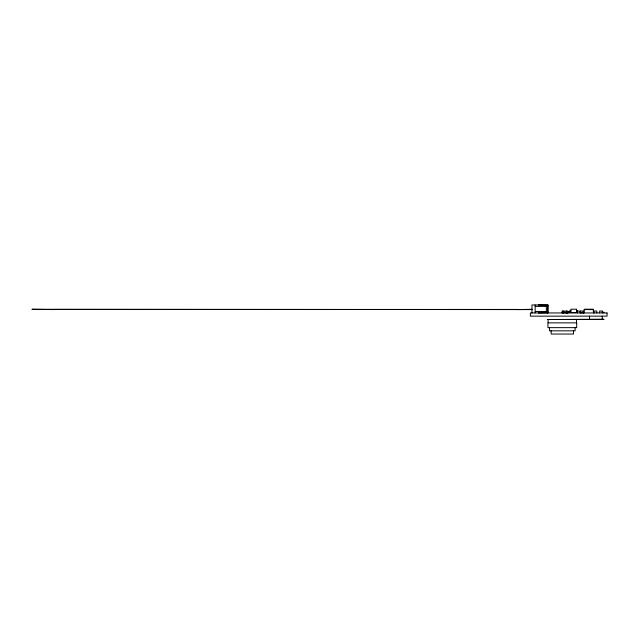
<?xml version="1.0" encoding="UTF-8"?>
<svg xmlns="http://www.w3.org/2000/svg" width="639" height="639" viewBox="0 0 639 639"><rect width="100%" height="100%" fill="white"/><g stroke="black" fill="none" stroke-linecap="round" stroke-linejoin="round"><path stroke-width="0.96" d="M584.134 312.95L584.373 309.212L593.248 309.212L593.479 312.95M568.063 312.95L570.867 311.081M547.942 305.123L538.357 304.963M535.163 306.401L547.783 306.401M531.967 309.276L517.59 309.596M54.315 309.436L517.59 309.436M532.175 309.596L31.95 309.276L54.315 309.596M584.134 309.588L593.479 309.588M570.867 310.706L569.932 310.706L567.128 312.95M576.474 310.754L577.408 310.754M535.163 311.512L547.783 311.512M562.136 312.199L567.744 312.199M601.986 312.167L603.855 312.167L603.855 312.91M547.942 312.791L538.357 312.95M563.263 312.791L566.625 312.791M580.212 312.791L583.575 312.791M576.474 311.129L577.408 311.313M602.449 312.91L602.449 311.041L599.646 311.041L599.646 312.91M602.257 316.145L602.257 319.34M596.842 312.91L596.842 311.041L594.038 311.041L594.038 312.91M589.477 316.145L589.477 319.34M583.575 312.95L583.575 311.081L577.408 311.081L577.408 312.95M583.295 311.081L583.295 312.95M580.212 311.081L580.212 312.95M576.538 319.5L576.538 322.855M575.1 327.647L575.1 330.842L549.54 330.842L549.54 327.647M573.502 330.842L573.502 334.037L551.137 334.037L551.137 330.842M567.744 312.95L567.744 311.081L562.136 311.081L562.136 312.95M566.625 311.081L566.625 312.95M563.263 311.081L563.263 312.95M562.512 311.081L562.512 312.95M548.102 319.5L548.102 322.855M547.942 312.95L547.942 304.963L531.967 304.963L531.967 312.95M547.783 305.123L547.783 312.95M546.345 306.401L546.345 311.512M535.163 304.963L535.163 312.95M576.474 309.212L570.867 309.212L570.867 312.575L576.474 312.575L576.474 309.212M607.05 312.95L530.37 312.95L530.37 316.145L607.05 316.145L607.05 312.95M603.855 319.34L547.942 319.5L603.855 319.34M576.697 322.855L547.942 322.855L547.942 327.647L576.697 327.647L576.697 322.855"/></g></svg>
